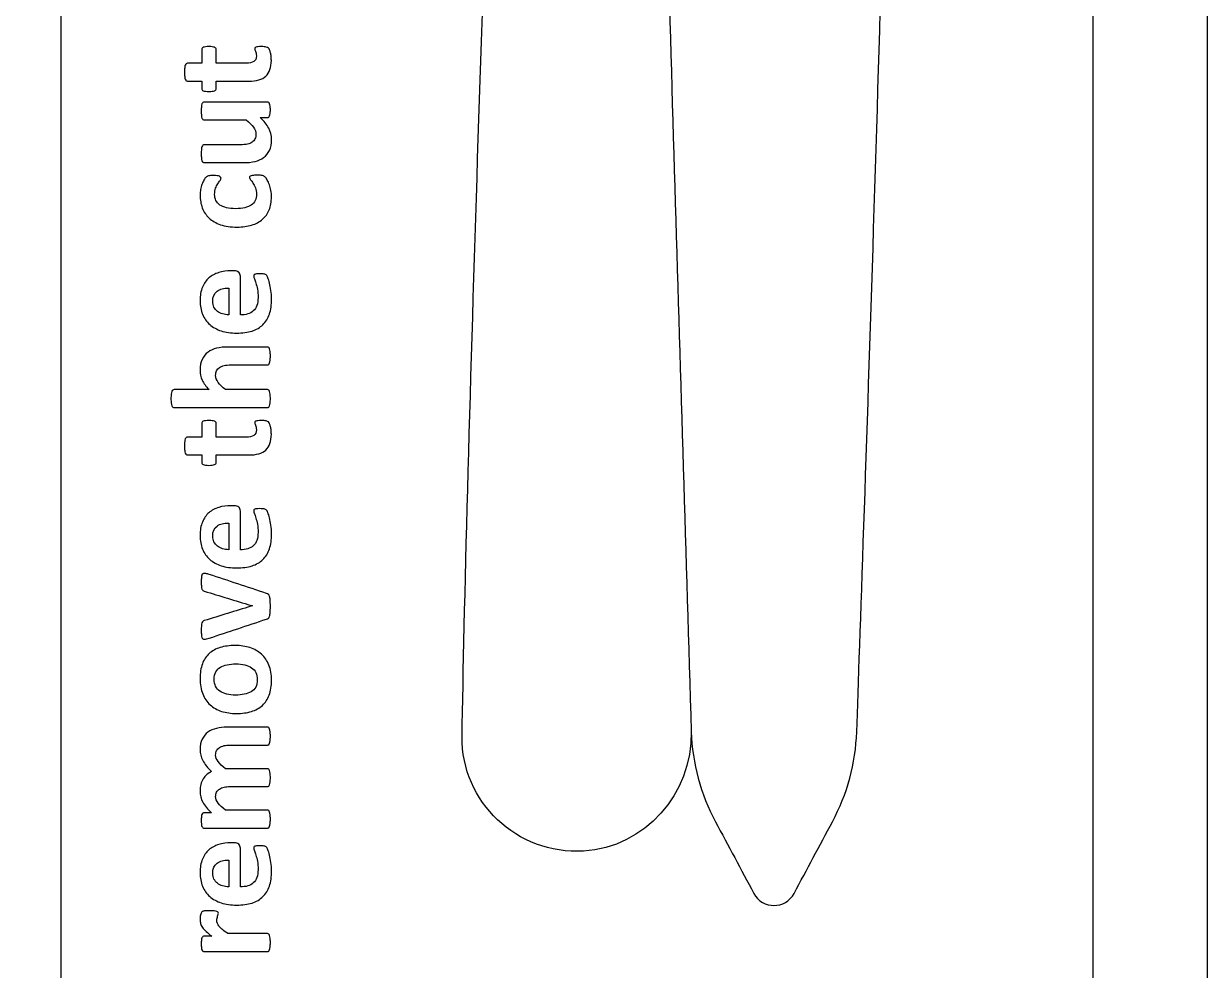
# Model space of a CAD drawing. Extents: x 0 to 465, y 0 to 285.
# Drawn here: x 413.5 to 465.2, y 40.9 to 82.1 of the extents above; entities that cross this region are included whole.
import ezdxf

# ---------------------------------------------------------------- set-up
doc = ezdxf.new("R2010")
doc.units = 0
doc.header["$MEASUREMENT"] = 0
doc.layers.add('DEFAULT', color=18, linetype='CONTINUOUS')

msp = doc.modelspace()

# ---------------------------------------------------------------- linework, layer by layer
at = {"layer": 'DEFAULT', "color": 18}
for points in [[(465.176, 0.176), (0.176, 0.176), (0.176, 285.176), (465.176, 285.176)], [(460.176, 5.176), (415.176, 5.176), (415.176, 140.176), (460.176, 140.176)]]:
    msp.add_lwpolyline(points, close=True, dxfattribs=at)
at = {"layer": 'DEFAULT', "color": 1}
for points, knots in [([(442.661, 51.265), (442.701, 48.566), (440.655, 46.218), (437.959, 46.064), (435.067, 45.898), (432.627, 48.199), (432.667, 51.058), (432.823, 62.051), (433.781, 89.574), (434.057, 97.366), (434.105, 98.739), (434.468, 100.08), (435.116, 101.292), (435.672, 102.331), (436.228, 103.37), (436.784, 104.409), (437.161, 105.113), (438.171, 105.113), (438.548, 104.409), (439.104, 103.37), (439.66, 102.331), (440.216, 101.292), (440.864, 100.08), (441.227, 98.737), (441.275, 97.364)], [0, 0, 0, 0, 1, 1, 1, 2, 2, 2, 3, 3, 3, 4, 4, 4, 14.021011, 14.021011, 14.021011, 15.021011, 15.021011, 15.021011, 25.042022, 25.042022, 25.042022, 26.042022, 26.042022, 26.042022, 26.042022]), ([(445.391, 44.22), (444.835, 45.26), (444.279, 46.299), (443.722, 47.339), (443.073, 48.549), (442.71, 49.893), (442.661, 51.265), (442.198, 66.631), (441.736, 81.997), (441.274, 97.363), (441.235, 100.065), (443.282, 102.411), (445.977, 102.566), (448.87, 102.732), (451.311, 100.432), (451.268, 97.574), (451.113, 86.578), (450.157, 59.058), (449.882, 51.265), (449.833, 49.889), (449.469, 48.549), (448.82, 47.339), (448.264, 46.299), (447.708, 45.26), (447.151, 44.22), (446.778, 43.518), (445.765, 43.518), (445.391, 44.22)], [0, 0, 0, 0, 10.025891, 10.025891, 10.025891, 11.025891, 11.025891, 11.025891, 141.754977, 141.754977, 141.754977, 142.754977, 142.754977, 142.754977, 143.754977, 143.754977, 143.754977, 144.754977, 144.754977, 144.754977, 145.754977, 145.754977, 145.754977, 155.780868, 155.780868, 155.780868, 156.780868, 156.780868, 156.780868, 156.780868])]:
    msp.add_open_spline(points, degree=3, knots=knots, dxfattribs=at)
at = {"layer": 'DEFAULT', "color": 18}
for points, knots in [([(423.904, 81.147), (423.995, 81.147), (424.065, 81.142), (424.114, 81.13), (424.162, 81.119), (424.196, 81.104), (424.215, 81.085), (424.235, 81.067), (424.253, 81.039), (424.268, 81.003), (424.284, 80.967), (424.297, 80.925), (424.308, 80.876), (424.32, 80.827), (424.329, 80.775), (424.335, 80.718), (424.341, 80.661), (424.344, 80.604), (424.344, 80.546), (424.344, 80.391), (424.324, 80.257), (424.285, 80.143), (424.246, 80.029), (424.186, 79.935), (424.104, 79.86), (424.023, 79.786), (423.92, 79.731), (423.795, 79.696), (423.672, 79.661), (423.525, 79.644), (423.355, 79.644), (422.883, 79.644), (422.411, 79.644), (421.938, 79.644), (421.938, 79.533), (421.938, 79.422), (421.938, 79.312), (421.938, 79.273), (421.914, 79.243), (421.865, 79.222), (421.817, 79.201), (421.736, 79.191), (421.622, 79.191), (421.562, 79.191), (421.511, 79.193), (421.47, 79.199), (421.429, 79.204), (421.396, 79.212), (421.372, 79.222), (421.349, 79.232), (421.332, 79.245), (421.321, 79.261), (421.311, 79.276), (421.306, 79.294), (421.306, 79.315), (421.306, 79.425), (421.306, 79.534), (421.306, 79.644), (421.1, 79.644), (420.894, 79.644), (420.689, 79.644), (420.668, 79.644), (420.649, 79.649), (420.633, 79.661), (420.616, 79.672), (420.603, 79.693), (420.591, 79.723), (420.58, 79.753), (420.572, 79.793), (420.566, 79.844), (420.561, 79.894), (420.559, 79.957), (420.559, 80.031), (420.559, 80.108), (420.561, 80.171), (420.566, 80.222), (420.572, 80.273), (420.58, 80.312), (420.591, 80.341), (420.603, 80.37), (420.616, 80.391), (420.633, 80.403), (420.649, 80.416), (420.668, 80.422), (420.689, 80.422), (420.894, 80.422), (421.1, 80.422), (421.306, 80.422), (421.306, 80.622), (421.306, 80.823), (421.306, 81.023), (421.306, 81.044), (421.311, 81.062), (421.321, 81.078), (421.332, 81.093), (421.349, 81.106), (421.372, 81.116), (421.396, 81.127), (421.429, 81.134), (421.47, 81.14), (421.511, 81.145), (421.562, 81.147), (421.622, 81.147), (421.736, 81.147), (421.817, 81.137), (421.865, 81.116), (421.914, 81.096), (421.938, 81.066), (421.938, 81.026), (421.938, 80.825), (421.938, 80.623), (421.938, 80.422), (422.371, 80.422), (422.804, 80.422), (423.237, 80.422), (423.388, 80.422), (423.501, 80.446), (423.577, 80.493), (423.652, 80.541), (423.69, 80.625), (423.69, 80.747), (423.69, 80.789), (423.687, 80.826), (423.679, 80.859), (423.672, 80.892), (423.663, 80.922), (423.655, 80.947), (423.645, 80.973), (423.637, 80.995), (423.63, 81.013), (423.622, 81.03), (423.619, 81.046), (423.619, 81.061), (423.619, 81.073), (423.622, 81.085), (423.63, 81.096), (423.637, 81.108), (423.651, 81.116), (423.673, 81.123), (423.694, 81.129), (423.724, 81.134), (423.761, 81.14), (423.799, 81.145), (423.846, 81.147), (423.904, 81.147)], [1, 1, 1, 1, 2, 2, 2, 3, 3, 3, 4, 4, 4, 5, 5, 5, 6, 6, 6, 7, 7, 7, 8, 8, 8, 9, 9, 9, 10, 10, 10, 11, 11, 11, 15.016, 15.016, 15.016, 15.956, 15.956, 15.956, 16.956, 16.956, 16.956, 17.956, 17.956, 17.956, 18.956, 18.956, 18.956, 19.956, 19.956, 19.956, 20.956, 20.956, 20.956, 21.956, 21.956, 21.956, 22.887, 22.887, 22.887, 24.636, 24.636, 24.636, 25.636, 25.636, 25.636, 26.636, 26.636, 26.636, 27.636, 27.636, 27.636, 28.636, 28.636, 28.636, 29.636, 29.636, 29.636, 30.636, 30.636, 30.636, 31.636, 31.636, 31.636, 32.636, 32.636, 32.636, 34.385, 34.385, 34.385, 36.09, 36.09, 36.09, 37.09, 37.09, 37.09, 38.09, 38.09, 38.09, 39.09, 39.09, 39.09, 40.09, 40.09, 40.09, 41.09, 41.09, 41.09, 42.09, 42.09, 42.09, 43.804, 43.804, 43.804, 47.486, 47.486, 47.486, 48.486, 48.486, 48.486, 49.486, 49.486, 49.486, 50.486, 50.486, 50.486, 51.486, 51.486, 51.486, 52.486, 52.486, 52.486, 53.486, 53.486, 53.486, 54.486, 54.486, 54.486, 55.486, 55.486, 55.486, 56.486, 56.486, 56.486, 57.486, 57.486, 57.486, 57.486]), ([(424.177, 78.726), (424.198, 78.726), (424.215, 78.721), (424.231, 78.71), (424.246, 78.7), (424.259, 78.682), (424.27, 78.656), (424.28, 78.63), (424.288, 78.596), (424.293, 78.554), (424.298, 78.511), (424.301, 78.458), (424.301, 78.394), (424.301, 78.326), (424.298, 78.271), (424.293, 78.228), (424.288, 78.186), (424.28, 78.152), (424.27, 78.128), (424.259, 78.102), (424.246, 78.085), (424.231, 78.075), (424.215, 78.064), (424.198, 78.059), (424.177, 78.059), (424.07, 78.059), (423.964, 78.059), (423.858, 78.059), (424.023, 77.906), (424.147, 77.751), (424.229, 77.593), (424.312, 77.434), (424.354, 77.271), (424.354, 77.101), (424.354, 76.911), (424.323, 76.751), (424.26, 76.622), (424.199, 76.493), (424.114, 76.388), (424.006, 76.309), (423.899, 76.229), (423.774, 76.172), (423.632, 76.138), (423.491, 76.104), (423.315, 76.087), (423.104, 76.087), (422.54, 76.087), (421.975, 76.087), (421.411, 76.087), (421.391, 76.087), (421.373, 76.093), (421.357, 76.104), (421.342, 76.116), (421.328, 76.136), (421.318, 76.166), (421.308, 76.196), (421.3, 76.237), (421.295, 76.287), (421.29, 76.338), (421.287, 76.4), (421.287, 76.475), (421.287, 76.551), (421.29, 76.614), (421.295, 76.664), (421.3, 76.714), (421.308, 76.753), (421.318, 76.783), (421.328, 76.813), (421.342, 76.835), (421.357, 76.847), (421.373, 76.859), (421.391, 76.866), (421.411, 76.866), (421.932, 76.866), (422.453, 76.866), (422.974, 76.866), (423.118, 76.866), (423.229, 76.875), (423.305, 76.894), (423.382, 76.912), (423.448, 76.94), (423.502, 76.979), (423.557, 77.017), (423.6, 77.066), (423.63, 77.125), (423.66, 77.184), (423.674, 77.252), (423.674, 77.331), (423.674, 77.43), (423.638, 77.53), (423.566, 77.63), (423.493, 77.73), (423.388, 77.837), (423.25, 77.951), (422.637, 77.951), (422.024, 77.951), (421.411, 77.951), (421.391, 77.951), (421.373, 77.956), (421.357, 77.968), (421.342, 77.979), (421.328, 78), (421.318, 78.03), (421.308, 78.06), (421.3, 78.1), (421.295, 78.149), (421.29, 78.199), (421.287, 78.262), (421.287, 78.338), (421.287, 78.415), (421.29, 78.478), (421.295, 78.528), (421.3, 78.577), (421.308, 78.616), (421.318, 78.645), (421.328, 78.674), (421.342, 78.695), (421.357, 78.707), (421.373, 78.72), (421.391, 78.726), (421.411, 78.726), (422.333, 78.726), (423.255, 78.726), (424.177, 78.726)], [7.84, 7.84, 7.84, 7.84, 8.84, 8.84, 8.84, 9.84, 9.84, 9.84, 10.84, 10.84, 10.84, 11.84, 11.84, 11.84, 12.84, 12.84, 12.84, 13.84, 13.84, 13.84, 14.84, 14.84, 14.84, 15.84, 15.84, 15.84, 16.745, 16.745, 16.745, 17.745, 17.745, 17.745, 18.745, 18.745, 18.745, 19.745, 19.745, 19.745, 20.745, 20.745, 20.745, 21.745, 21.745, 21.745, 22.745, 22.745, 22.745, 27.544, 27.544, 27.544, 28.544, 28.544, 28.544, 29.544, 29.544, 29.544, 30.544, 30.544, 30.544, 31.544, 31.544, 31.544, 32.544, 32.544, 32.544, 33.544, 33.544, 33.544, 34.544, 34.544, 34.544, 35.544, 35.544, 35.544, 39.974, 39.974, 39.974, 40.974, 40.974, 40.974, 41.974, 41.974, 41.974, 42.974, 42.974, 42.974, 43.974, 43.974, 43.974, 44.974, 44.974, 44.974, 45.974, 45.974, 45.974, 51.186, 51.186, 51.186, 52.186, 52.186, 52.186, 53.186, 53.186, 53.186, 54.186, 54.186, 54.186, 55.186, 55.186, 55.186, 56.186, 56.186, 56.186, 57.186, 57.186, 57.186, 58.186, 58.186, 58.186, 59.186, 59.186, 59.186, 67.026, 67.026, 67.026, 67.026]), ([(423.737, 75.538), (423.79, 75.538), (423.835, 75.537), (423.872, 75.534), (423.908, 75.531), (423.938, 75.526), (423.963, 75.522), (423.988, 75.516), (424.008, 75.51), (424.023, 75.503), (424.039, 75.495), (424.059, 75.48), (424.082, 75.455), (424.106, 75.43), (424.135, 75.387), (424.169, 75.328), (424.203, 75.268), (424.234, 75.199), (424.26, 75.123), (424.288, 75.046), (424.309, 74.963), (424.326, 74.873), (424.342, 74.784), (424.35, 74.691), (424.35, 74.596), (424.35, 74.383), (424.317, 74.194), (424.251, 74.03), (424.185, 73.866), (424.088, 73.728), (423.958, 73.616), (423.829, 73.504), (423.671, 73.42), (423.485, 73.363), (423.299, 73.306), (423.086, 73.278), (422.847, 73.278), (422.57, 73.278), (422.33, 73.313), (422.129, 73.382), (421.927, 73.451), (421.76, 73.548), (421.628, 73.672), (421.496, 73.796), (421.398, 73.943), (421.333, 74.112), (421.27, 74.282), (421.237, 74.468), (421.237, 74.67), (421.237, 74.753), (421.245, 74.834), (421.259, 74.914), (421.274, 74.993), (421.293, 75.068), (421.318, 75.137), (421.343, 75.206), (421.371, 75.268), (421.402, 75.323), (421.433, 75.378), (421.46, 75.416), (421.482, 75.439), (421.505, 75.462), (421.524, 75.478), (421.54, 75.487), (421.555, 75.496), (421.575, 75.504), (421.6, 75.509), (421.625, 75.514), (421.656, 75.518), (421.691, 75.522), (421.728, 75.524), (421.772, 75.526), (421.823, 75.526), (421.943, 75.526), (422.028, 75.516), (422.076, 75.495), (422.125, 75.474), (422.149, 75.447), (422.149, 75.414), (422.149, 75.379), (422.135, 75.342), (422.106, 75.303), (422.077, 75.264), (422.045, 75.217), (422.009, 75.163), (421.974, 75.109), (421.942, 75.045), (421.913, 74.971), (421.884, 74.897), (421.87, 74.808), (421.87, 74.705), (421.87, 74.502), (421.948, 74.347), (422.104, 74.239), (422.26, 74.132), (422.489, 74.078), (422.791, 74.078), (422.94, 74.078), (423.071, 74.091), (423.185, 74.119), (423.298, 74.145), (423.393, 74.185), (423.47, 74.238), (423.546, 74.29), (423.604, 74.357), (423.642, 74.436), (423.68, 74.516), (423.699, 74.608), (423.699, 74.714), (423.699, 74.821), (423.684, 74.914), (423.651, 74.991), (423.619, 75.069), (423.583, 75.136), (423.544, 75.194), (423.505, 75.252), (423.469, 75.301), (423.437, 75.34), (423.406, 75.379), (423.389, 75.413), (423.389, 75.439), (423.389, 75.458), (423.394, 75.473), (423.405, 75.486), (423.415, 75.498), (423.434, 75.508), (423.462, 75.515), (423.49, 75.522), (423.526, 75.528), (423.569, 75.532), (423.612, 75.536), (423.668, 75.538), (423.737, 75.538)], [1, 1, 1, 1, 2, 2, 2, 3, 3, 3, 4, 4, 4, 5, 5, 5, 6, 6, 6, 7, 7, 7, 8, 8, 8, 9, 9, 9, 10, 10, 10, 11, 11, 11, 12, 12, 12, 13, 13, 13, 14, 14, 14, 15, 15, 15, 16, 16, 16, 17, 17, 17, 18, 18, 18, 19, 19, 19, 20, 20, 20, 21, 21, 21, 22, 22, 22, 23, 23, 23, 24, 24, 24, 25, 25, 25, 26, 26, 26, 27, 27, 27, 28, 28, 28, 29, 29, 29, 30, 30, 30, 31, 31, 31, 32, 32, 32, 33, 33, 33, 34, 34, 34, 35, 35, 35, 36, 36, 36, 37, 37, 37, 38, 38, 38, 39, 39, 39, 40, 40, 40, 41, 41, 41, 42, 42, 42, 43, 43, 43, 44, 44, 44, 45, 45, 45, 45]), ([(422.713, 71.368), (422.808, 71.368), (422.879, 71.347), (422.924, 71.304), (422.97, 71.262), (422.992, 71.204), (422.992, 71.129), (422.992, 70.568), (422.992, 70.007), (422.992, 69.446), (423.11, 69.446), (423.217, 69.46), (423.313, 69.488), (423.409, 69.516), (423.491, 69.56), (423.558, 69.621), (423.626, 69.682), (423.676, 69.76), (423.712, 69.857), (423.747, 69.953), (423.764, 70.068), (423.764, 70.202), (423.764, 70.339), (423.755, 70.459), (423.735, 70.562), (423.716, 70.665), (423.694, 70.755), (423.67, 70.83), (423.646, 70.905), (423.625, 70.968), (423.605, 71.018), (423.585, 71.067), (423.575, 71.108), (423.575, 71.139), (423.575, 71.157), (423.579, 71.173), (423.586, 71.185), (423.594, 71.198), (423.606, 71.208), (423.625, 71.216), (423.643, 71.224), (423.67, 71.23), (423.704, 71.233), (423.738, 71.236), (423.781, 71.238), (423.833, 71.238), (423.878, 71.238), (423.917, 71.237), (423.949, 71.235), (423.981, 71.233), (424.008, 71.23), (424.031, 71.225), (424.054, 71.222), (424.073, 71.215), (424.089, 71.207), (424.104, 71.199), (424.119, 71.188), (424.133, 71.174), (424.148, 71.161), (424.168, 71.124), (424.192, 71.064), (424.217, 71.004), (424.242, 70.928), (424.265, 70.835), (424.289, 70.742), (424.309, 70.635), (424.327, 70.516), (424.345, 70.396), (424.353, 70.267), (424.353, 70.131), (424.353, 69.885), (424.322, 69.67), (424.261, 69.484), (424.199, 69.3), (424.104, 69.145), (423.978, 69.021), (423.852, 68.897), (423.693, 68.805), (423.501, 68.744), (423.309, 68.683), (423.083, 68.652), (422.825, 68.652), (422.579, 68.652), (422.357, 68.684), (422.16, 68.748), (421.963, 68.812), (421.795, 68.905), (421.658, 69.027), (421.52, 69.149), (421.415, 69.298), (421.343, 69.472), (421.271, 69.647), (421.234, 69.844), (421.234, 70.063), (421.234, 70.294), (421.268, 70.492), (421.337, 70.657), (421.405, 70.821), (421.499, 70.956), (421.62, 71.061), (421.741, 71.167), (421.884, 71.244), (422.05, 71.294), (422.215, 71.343), (422.395, 71.368), (422.589, 71.368), (422.631, 71.368), (422.672, 71.368), (422.713, 71.368)], [0.352, 0.352, 0.352, 0.352, 1.352, 1.352, 1.352, 2.352, 2.352, 2.352, 7.125, 7.125, 7.125, 8.125, 8.125, 8.125, 9.125, 9.125, 9.125, 10.125, 10.125, 10.125, 11.125, 11.125, 11.125, 12.125, 12.125, 12.125, 13.125, 13.125, 13.125, 14.125, 14.125, 14.125, 15.125, 15.125, 15.125, 16.125, 16.125, 16.125, 17.125, 17.125, 17.125, 18.125, 18.125, 18.125, 19.125, 19.125, 19.125, 20.125, 20.125, 20.125, 21.125, 21.125, 21.125, 22.125, 22.125, 22.125, 23.125, 23.125, 23.125, 24.125, 24.125, 24.125, 25.125, 25.125, 25.125, 26.125, 26.125, 26.125, 27.125, 27.125, 27.125, 28.125, 28.125, 28.125, 29.125, 29.125, 29.125, 30.125, 30.125, 30.125, 31.125, 31.125, 31.125, 32.125, 32.125, 32.125, 33.125, 33.125, 33.125, 34.125, 34.125, 34.125, 35.125, 35.125, 35.125, 36.125, 36.125, 36.125, 37.125, 37.125, 37.125, 38.125, 38.125, 38.125, 39.125, 39.125, 39.125, 39.477, 39.477, 39.477, 39.477]), ([(422.49, 70.612), (422.271, 70.618), (422.099, 70.574), (421.974, 70.48), (421.849, 70.386), (421.786, 70.24), (421.786, 70.044), (421.786, 69.945), (421.805, 69.859), (421.842, 69.785), (421.879, 69.712), (421.93, 69.651), (421.993, 69.602), (422.056, 69.554), (422.13, 69.517), (422.216, 69.491), (422.302, 69.465), (422.393, 69.45), (422.49, 69.446), (422.49, 69.834), (422.49, 70.223), (422.49, 70.612)], [3.305, 3.305, 3.305, 3.305, 4.305, 4.305, 4.305, 5.305, 5.305, 5.305, 6.305, 6.305, 6.305, 7.305, 7.305, 7.305, 8.305, 8.305, 8.305, 9.305, 9.305, 9.305, 12.61, 12.61, 12.61, 12.61]), ([(424.177, 68.047), (424.198, 68.047), (424.215, 68.041), (424.231, 68.029), (424.246, 68.016), (424.259, 67.996), (424.27, 67.967), (424.28, 67.938), (424.288, 67.898), (424.293, 67.847), (424.298, 67.797), (424.301, 67.734), (424.301, 67.66), (424.301, 67.584), (424.298, 67.52), (424.293, 67.469), (424.288, 67.418), (424.28, 67.379), (424.27, 67.35), (424.259, 67.321), (424.246, 67.3), (424.231, 67.288), (424.215, 67.276), (424.198, 67.269), (424.177, 67.269), (423.651, 67.269), (423.125, 67.269), (422.598, 67.269), (422.464, 67.269), (422.359, 67.259), (422.282, 67.24), (422.206, 67.22), (422.141, 67.192), (422.086, 67.155), (422.031, 67.117), (421.989, 67.069), (421.958, 67.01), (421.929, 66.951), (421.913, 66.883), (421.913, 66.804), (421.913, 66.705), (421.95, 66.605), (422.022, 66.503), (422.094, 66.402), (422.2, 66.297), (422.338, 66.187), (422.951, 66.187), (423.564, 66.187), (424.177, 66.187), (424.198, 66.187), (424.215, 66.181), (424.231, 66.169), (424.246, 66.156), (424.259, 66.135), (424.27, 66.105), (424.28, 66.075), (424.288, 66.035), (424.293, 65.985), (424.298, 65.936), (424.301, 65.873), (424.301, 65.796), (424.301, 65.72), (424.298, 65.657), (424.293, 65.607), (424.288, 65.558), (424.28, 65.518), (424.27, 65.488), (424.259, 65.458), (424.246, 65.437), (424.231, 65.424), (424.215, 65.412), (424.198, 65.406), (424.177, 65.406), (422.818, 65.406), (421.459, 65.406), (420.099, 65.406), (420.079, 65.406), (420.06, 65.412), (420.044, 65.424), (420.027, 65.437), (420.013, 65.458), (420.002, 65.488), (419.991, 65.518), (419.982, 65.558), (419.976, 65.607), (419.969, 65.657), (419.966, 65.72), (419.966, 65.796), (419.966, 65.873), (419.969, 65.936), (419.976, 65.985), (419.982, 66.035), (419.991, 66.075), (420.002, 66.105), (420.013, 66.135), (420.027, 66.156), (420.044, 66.169), (420.06, 66.181), (420.079, 66.187), (420.099, 66.187), (420.609, 66.187), (421.118, 66.187), (421.628, 66.187), (421.496, 66.321), (421.397, 66.459), (421.332, 66.598), (421.267, 66.738), (421.234, 66.883), (421.234, 67.034), (421.234, 67.222), (421.265, 67.38), (421.327, 67.509), (421.39, 67.639), (421.474, 67.743), (421.582, 67.823), (421.689, 67.902), (421.815, 67.96), (421.958, 67.995), (422.102, 68.03), (422.276, 68.047), (422.481, 68.047), (423.046, 68.047), (423.611, 68.047), (424.177, 68.047)], [4.808, 4.808, 4.808, 4.808, 5.808, 5.808, 5.808, 6.808, 6.808, 6.808, 7.808, 7.808, 7.808, 8.808, 8.808, 8.808, 9.808, 9.808, 9.808, 10.808, 10.808, 10.808, 11.808, 11.808, 11.808, 12.808, 12.808, 12.808, 17.282, 17.282, 17.282, 18.282, 18.282, 18.282, 19.282, 19.282, 19.282, 20.282, 20.282, 20.282, 21.282, 21.282, 21.282, 22.282, 22.282, 22.282, 23.282, 23.282, 23.282, 28.494, 28.494, 28.494, 29.494, 29.494, 29.494, 30.494, 30.494, 30.494, 31.494, 31.494, 31.494, 32.494, 32.494, 32.494, 33.494, 33.494, 33.494, 34.494, 34.494, 34.494, 35.494, 35.494, 35.494, 36.494, 36.494, 36.494, 48.052, 48.052, 48.052, 49.052, 49.052, 49.052, 50.052, 50.052, 50.052, 51.052, 51.052, 51.052, 52.052, 52.052, 52.052, 53.052, 53.052, 53.052, 54.052, 54.052, 54.052, 55.052, 55.052, 55.052, 56.052, 56.052, 56.052, 60.385, 60.385, 60.385, 61.385, 61.385, 61.385, 62.385, 62.385, 62.385, 63.385, 63.385, 63.385, 64.385, 64.385, 64.385, 65.385, 65.385, 65.385, 66.385, 66.385, 66.385, 71.193, 71.193, 71.193, 71.193]), ([(423.904, 64.841), (423.995, 64.841), (424.065, 64.836), (424.114, 64.825), (424.162, 64.813), (424.196, 64.798), (424.215, 64.779), (424.235, 64.761), (424.253, 64.733), (424.268, 64.697), (424.284, 64.661), (424.297, 64.619), (424.308, 64.57), (424.32, 64.521), (424.329, 64.469), (424.335, 64.412), (424.341, 64.355), (424.344, 64.298), (424.344, 64.24), (424.344, 64.085), (424.324, 63.951), (424.285, 63.837), (424.246, 63.723), (424.186, 63.629), (424.104, 63.555), (424.023, 63.48), (423.92, 63.425), (423.795, 63.39), (423.672, 63.355), (423.525, 63.338), (423.355, 63.338), (422.883, 63.338), (422.411, 63.338), (421.938, 63.338), (421.938, 63.227), (421.938, 63.116), (421.938, 63.006), (421.938, 62.967), (421.914, 62.937), (421.865, 62.916), (421.817, 62.895), (421.736, 62.885), (421.622, 62.885), (421.562, 62.885), (421.511, 62.887), (421.47, 62.893), (421.429, 62.898), (421.396, 62.906), (421.372, 62.916), (421.349, 62.926), (421.332, 62.939), (421.321, 62.955), (421.311, 62.97), (421.306, 62.988), (421.306, 63.009), (421.306, 63.119), (421.306, 63.228), (421.306, 63.338), (421.1, 63.338), (420.894, 63.338), (420.689, 63.338), (420.668, 63.338), (420.649, 63.343), (420.633, 63.355), (420.616, 63.366), (420.603, 63.387), (420.591, 63.417), (420.58, 63.447), (420.572, 63.487), (420.566, 63.538), (420.561, 63.588), (420.559, 63.651), (420.559, 63.725), (420.559, 63.802), (420.561, 63.865), (420.566, 63.916), (420.572, 63.967), (420.58, 64.006), (420.591, 64.035), (420.603, 64.064), (420.616, 64.085), (420.633, 64.097), (420.649, 64.11), (420.668, 64.116), (420.689, 64.116), (420.894, 64.116), (421.1, 64.116), (421.306, 64.116), (421.306, 64.316), (421.306, 64.517), (421.306, 64.717), (421.306, 64.738), (421.311, 64.756), (421.321, 64.772), (421.332, 64.787), (421.349, 64.8), (421.372, 64.81), (421.396, 64.821), (421.429, 64.828), (421.47, 64.834), (421.511, 64.839), (421.562, 64.841), (421.622, 64.841), (421.736, 64.841), (421.817, 64.831), (421.865, 64.81), (421.914, 64.79), (421.938, 64.76), (421.938, 64.72), (421.938, 64.519), (421.938, 64.317), (421.938, 64.116), (422.371, 64.116), (422.804, 64.116), (423.237, 64.116), (423.388, 64.116), (423.501, 64.14), (423.577, 64.187), (423.652, 64.235), (423.69, 64.319), (423.69, 64.441), (423.69, 64.483), (423.687, 64.52), (423.679, 64.553), (423.672, 64.586), (423.663, 64.616), (423.655, 64.641), (423.645, 64.667), (423.637, 64.689), (423.63, 64.707), (423.622, 64.724), (423.619, 64.74), (423.619, 64.755), (423.619, 64.767), (423.622, 64.779), (423.63, 64.79), (423.637, 64.802), (423.651, 64.81), (423.673, 64.817), (423.694, 64.823), (423.724, 64.828), (423.761, 64.834), (423.799, 64.839), (423.846, 64.841), (423.904, 64.841)], [1, 1, 1, 1, 2, 2, 2, 3, 3, 3, 4, 4, 4, 5, 5, 5, 6, 6, 6, 7, 7, 7, 8, 8, 8, 9, 9, 9, 10, 10, 10, 11, 11, 11, 15.016, 15.016, 15.016, 15.956, 15.956, 15.956, 16.956, 16.956, 16.956, 17.956, 17.956, 17.956, 18.956, 18.956, 18.956, 19.956, 19.956, 19.956, 20.956, 20.956, 20.956, 21.956, 21.956, 21.956, 22.887, 22.887, 22.887, 24.636, 24.636, 24.636, 25.636, 25.636, 25.636, 26.636, 26.636, 26.636, 27.636, 27.636, 27.636, 28.636, 28.636, 28.636, 29.636, 29.636, 29.636, 30.636, 30.636, 30.636, 31.636, 31.636, 31.636, 32.636, 32.636, 32.636, 34.385, 34.385, 34.385, 36.09, 36.09, 36.09, 37.09, 37.09, 37.09, 38.09, 38.09, 38.09, 39.09, 39.09, 39.09, 40.09, 40.09, 40.09, 41.09, 41.09, 41.09, 42.09, 42.09, 42.09, 43.804, 43.804, 43.804, 47.486, 47.486, 47.486, 48.486, 48.486, 48.486, 49.486, 49.486, 49.486, 50.486, 50.486, 50.486, 51.486, 51.486, 51.486, 52.486, 52.486, 52.486, 53.486, 53.486, 53.486, 54.486, 54.486, 54.486, 55.486, 55.486, 55.486, 56.486, 56.486, 56.486, 57.486, 57.486, 57.486, 57.486]), ([(422.713, 61.127), (422.808, 61.127), (422.879, 61.106), (422.924, 61.063), (422.97, 61.021), (422.992, 60.963), (422.992, 60.888), (422.992, 60.327), (422.992, 59.766), (422.992, 59.204), (423.11, 59.204), (423.217, 59.219), (423.313, 59.246), (423.409, 59.274), (423.491, 59.319), (423.558, 59.38), (423.626, 59.441), (423.676, 59.519), (423.712, 59.615), (423.747, 59.711), (423.764, 59.827), (423.764, 59.961), (423.764, 60.098), (423.755, 60.217), (423.735, 60.321), (423.716, 60.424), (423.694, 60.514), (423.67, 60.589), (423.646, 60.665), (423.625, 60.727), (423.605, 60.776), (423.585, 60.826), (423.575, 60.866), (423.575, 60.897), (423.575, 60.916), (423.579, 60.932), (423.586, 60.944), (423.594, 60.956), (423.606, 60.967), (423.625, 60.975), (423.643, 60.983), (423.67, 60.989), (423.704, 60.992), (423.738, 60.995), (423.781, 60.997), (423.833, 60.997), (423.878, 60.997), (423.917, 60.996), (423.949, 60.994), (423.981, 60.992), (424.008, 60.988), (424.031, 60.984), (424.054, 60.98), (424.073, 60.974), (424.089, 60.966), (424.104, 60.957), (424.119, 60.946), (424.133, 60.933), (424.148, 60.92), (424.168, 60.883), (424.192, 60.823), (424.217, 60.763), (424.242, 60.687), (424.265, 60.594), (424.289, 60.501), (424.309, 60.394), (424.327, 60.274), (424.345, 60.155), (424.353, 60.026), (424.353, 59.89), (424.353, 59.644), (424.322, 59.428), (424.261, 59.243), (424.199, 59.058), (424.104, 58.904), (423.978, 58.78), (423.852, 58.656), (423.693, 58.563), (423.501, 58.502), (423.309, 58.441), (423.083, 58.411), (422.825, 58.411), (422.579, 58.411), (422.357, 58.443), (422.16, 58.507), (421.963, 58.571), (421.795, 58.664), (421.658, 58.786), (421.52, 58.908), (421.415, 59.056), (421.343, 59.231), (421.271, 59.406), (421.234, 59.602), (421.234, 59.821), (421.234, 60.053), (421.268, 60.251), (421.337, 60.415), (421.405, 60.58), (421.499, 60.715), (421.62, 60.82), (421.741, 60.925), (421.884, 61.003), (422.05, 61.053), (422.215, 61.102), (422.395, 61.127), (422.589, 61.127), (422.631, 61.127), (422.672, 61.127), (422.713, 61.127)], [0.352, 0.352, 0.352, 0.352, 1.352, 1.352, 1.352, 2.352, 2.352, 2.352, 7.125, 7.125, 7.125, 8.125, 8.125, 8.125, 9.125, 9.125, 9.125, 10.125, 10.125, 10.125, 11.125, 11.125, 11.125, 12.125, 12.125, 12.125, 13.125, 13.125, 13.125, 14.125, 14.125, 14.125, 15.125, 15.125, 15.125, 16.125, 16.125, 16.125, 17.125, 17.125, 17.125, 18.125, 18.125, 18.125, 19.125, 19.125, 19.125, 20.125, 20.125, 20.125, 21.125, 21.125, 21.125, 22.125, 22.125, 22.125, 23.125, 23.125, 23.125, 24.125, 24.125, 24.125, 25.125, 25.125, 25.125, 26.125, 26.125, 26.125, 27.125, 27.125, 27.125, 28.125, 28.125, 28.125, 29.125, 29.125, 29.125, 30.125, 30.125, 30.125, 31.125, 31.125, 31.125, 32.125, 32.125, 32.125, 33.125, 33.125, 33.125, 34.125, 34.125, 34.125, 35.125, 35.125, 35.125, 36.125, 36.125, 36.125, 37.125, 37.125, 37.125, 38.125, 38.125, 38.125, 39.125, 39.125, 39.125, 39.477, 39.477, 39.477, 39.477]), ([(422.49, 60.37), (422.271, 60.377), (422.099, 60.333), (421.974, 60.238), (421.849, 60.145), (421.786, 59.999), (421.786, 59.803), (421.786, 59.704), (421.805, 59.618), (421.842, 59.544), (421.879, 59.471), (421.93, 59.41), (421.993, 59.361), (422.056, 59.312), (422.13, 59.275), (422.216, 59.25), (422.302, 59.224), (422.393, 59.209), (422.49, 59.204), (422.49, 59.593), (422.49, 59.982), (422.49, 60.37)], [3.305, 3.305, 3.305, 3.305, 4.305, 4.305, 4.305, 5.305, 5.305, 5.305, 6.305, 6.305, 6.305, 7.305, 7.305, 7.305, 8.305, 8.305, 8.305, 9.305, 9.305, 9.305, 12.61, 12.61, 12.61, 12.61]), ([(421.408, 58.172), (421.418, 58.172), (421.431, 58.172), (421.445, 58.171), (421.46, 58.17), (421.476, 58.167), (421.493, 58.164), (421.511, 58.161), (421.531, 58.157), (421.554, 58.152), (421.577, 58.147), (421.602, 58.14), (421.631, 58.132), (422.465, 57.855), (423.299, 57.578), (424.134, 57.301), (424.168, 57.29), (424.197, 57.276), (424.219, 57.259), (424.24, 57.241), (424.257, 57.213), (424.27, 57.172), (424.282, 57.132), (424.291, 57.077), (424.294, 57.008), (424.299, 56.938), (424.301, 56.848), (424.301, 56.737), (424.301, 56.627), (424.298, 56.538), (424.293, 56.468), (424.288, 56.399), (424.279, 56.345), (424.267, 56.306), (424.254, 56.266), (424.238, 56.238), (424.215, 56.22), (424.194, 56.203), (424.166, 56.189), (424.134, 56.179), (423.299, 55.901), (422.465, 55.624), (421.631, 55.347), (421.59, 55.335), (421.553, 55.325), (421.519, 55.318), (421.487, 55.311), (421.463, 55.307), (421.448, 55.305), (421.434, 55.305), (421.42, 55.304), (421.408, 55.304), (421.387, 55.304), (421.369, 55.31), (421.354, 55.321), (421.338, 55.333), (421.325, 55.353), (421.315, 55.382), (421.305, 55.411), (421.298, 55.45), (421.293, 55.501), (421.289, 55.552), (421.287, 55.615), (421.287, 55.692), (421.287, 55.776), (421.29, 55.844), (421.295, 55.896), (421.3, 55.948), (421.307, 55.989), (421.317, 56.019), (421.326, 56.049), (421.34, 56.07), (421.357, 56.082), (421.374, 56.095), (421.396, 56.105), (421.42, 56.113), (422.097, 56.323), (422.774, 56.533), (423.451, 56.743), (423.477, 56.749), (423.503, 56.755), (423.529, 56.761), (423.503, 56.768), (423.477, 56.774), (423.451, 56.78), (422.774, 56.987), (422.097, 57.193), (421.42, 57.4), (421.396, 57.406), (421.374, 57.416), (421.357, 57.429), (421.34, 57.443), (421.326, 57.464), (421.317, 57.493), (421.307, 57.522), (421.3, 57.561), (421.295, 57.609), (421.29, 57.658), (421.287, 57.722), (421.287, 57.8), (421.287, 57.876), (421.289, 57.939), (421.293, 57.988), (421.298, 58.036), (421.305, 58.074), (421.315, 58.101), (421.325, 58.128), (421.338, 58.146), (421.354, 58.157), (421.369, 58.167), (421.387, 58.172), (421.408, 58.172)], [1, 1, 1, 1, 2, 2, 2, 3, 3, 3, 4, 4, 4, 5, 5, 5, 12.474047, 12.474047, 12.474047, 13.474047, 13.474047, 13.474047, 14.474047, 14.474047, 14.474047, 15.474047, 15.474047, 15.474047, 16.474047, 16.474047, 16.474047, 17.474047, 17.474047, 17.474047, 18.474047, 18.474047, 18.474047, 19.474047, 19.474047, 19.474047, 20.474047, 20.474047, 20.474047, 27.948095, 27.948095, 27.948095, 28.948095, 28.948095, 28.948095, 29.948095, 29.948095, 29.948095, 30.948095, 30.948095, 30.948095, 31.948095, 31.948095, 31.948095, 32.948095, 32.948095, 32.948095, 33.948095, 33.948095, 33.948095, 34.948095, 34.948095, 34.948095, 35.948095, 35.948095, 35.948095, 36.948095, 36.948095, 36.948095, 37.948095, 37.948095, 37.948095, 38.948095, 38.948095, 38.948095, 44.975176, 44.975176, 44.975176, 45.20147, 45.20147, 45.20147, 45.427764, 45.427764, 45.427764, 51.446908, 51.446908, 51.446908, 52.446908, 52.446908, 52.446908, 53.446908, 53.446908, 53.446908, 54.446908, 54.446908, 54.446908, 55.446908, 55.446908, 55.446908, 56.446908, 56.446908, 56.446908, 57.446908, 57.446908, 57.446908, 58.446908, 58.446908, 58.446908, 59.446908, 59.446908, 59.446908, 59.446908]), ([(422.766, 55.028), (423.002, 55.028), (423.217, 54.997), (423.411, 54.935), (423.605, 54.873), (423.773, 54.779), (423.913, 54.653), (424.054, 54.527), (424.162, 54.369), (424.239, 54.178), (424.315, 53.988), (424.354, 53.766), (424.354, 53.512), (424.354, 53.266), (424.319, 53.052), (424.251, 52.87), (424.183, 52.688), (424.084, 52.537), (423.953, 52.417), (423.823, 52.297), (423.663, 52.209), (423.473, 52.151), (423.283, 52.093), (423.066, 52.064), (422.822, 52.064), (422.586, 52.064), (422.371, 52.095), (422.175, 52.158), (421.98, 52.222), (421.813, 52.316), (421.673, 52.442), (421.534, 52.568), (421.425, 52.726), (421.349, 52.915), (421.273, 53.104), (421.234, 53.326), (421.234, 53.58), (421.234, 53.828), (421.268, 54.043), (421.335, 54.225), (421.403, 54.407), (421.501, 54.557), (421.631, 54.676), (421.761, 54.795), (421.922, 54.883), (422.112, 54.941), (422.302, 54.999), (422.52, 55.028), (422.766, 55.028)], [1, 1, 1, 1, 2, 2, 2, 3, 3, 3, 4, 4, 4, 5, 5, 5, 6, 6, 6, 7, 7, 7, 8, 8, 8, 9, 9, 9, 10, 10, 10, 11, 11, 11, 12, 12, 12, 13, 13, 13, 14, 14, 14, 15, 15, 15, 16, 16, 16, 17, 17, 17, 17]), ([(422.797, 54.225), (422.661, 54.225), (422.535, 54.214), (422.42, 54.193), (422.305, 54.171), (422.206, 54.134), (422.121, 54.082), (422.036, 54.031), (421.97, 53.962), (421.923, 53.876), (421.875, 53.79), (421.851, 53.682), (421.851, 53.552), (421.851, 53.437), (421.873, 53.335), (421.915, 53.249), (421.957, 53.161), (422.02, 53.09), (422.101, 53.034), (422.183, 52.979), (422.281, 52.937), (422.396, 52.909), (422.51, 52.881), (422.641, 52.867), (422.788, 52.867), (422.924, 52.867), (423.05, 52.878), (423.165, 52.901), (423.279, 52.924), (423.379, 52.961), (423.464, 53.011), (423.548, 53.062), (423.614, 53.131), (423.661, 53.217), (423.707, 53.304), (423.731, 53.412), (423.731, 53.54), (423.731, 53.658), (423.709, 53.76), (423.667, 53.847), (423.625, 53.934), (423.563, 54.005), (423.482, 54.061), (423.402, 54.116), (423.304, 54.158), (423.189, 54.185), (423.074, 54.212), (422.944, 54.225), (422.797, 54.225)], [1, 1, 1, 1, 2, 2, 2, 3, 3, 3, 4, 4, 4, 5, 5, 5, 6, 6, 6, 7, 7, 7, 8, 8, 8, 9, 9, 9, 10, 10, 10, 11, 11, 11, 12, 12, 12, 13, 13, 13, 14, 14, 14, 15, 15, 15, 16, 16, 16, 17, 17, 17, 17]), ([(424.177, 51.466), (424.198, 51.466), (424.215, 51.459), (424.231, 51.447), (424.246, 51.434), (424.259, 51.414), (424.27, 51.385), (424.28, 51.356), (424.288, 51.317), (424.293, 51.267), (424.298, 51.218), (424.301, 51.154), (424.301, 51.078), (424.301, 50.999), (424.298, 50.935), (424.293, 50.886), (424.288, 50.836), (424.28, 50.796), (424.27, 50.766), (424.259, 50.736), (424.246, 50.716), (424.231, 50.704), (424.215, 50.693), (424.198, 50.687), (424.177, 50.687), (423.63, 50.687), (423.083, 50.687), (422.536, 50.687), (422.444, 50.687), (422.359, 50.678), (422.282, 50.661), (422.206, 50.643), (422.141, 50.616), (422.086, 50.58), (422.031, 50.544), (421.989, 50.499), (421.958, 50.444), (421.929, 50.389), (421.913, 50.324), (421.913, 50.247), (421.913, 50.154), (421.95, 50.06), (422.022, 49.965), (422.094, 49.87), (422.2, 49.767), (422.338, 49.655), (422.951, 49.655), (423.564, 49.655), (424.177, 49.655), (424.198, 49.655), (424.215, 49.649), (424.231, 49.636), (424.246, 49.624), (424.259, 49.602), (424.27, 49.573), (424.28, 49.543), (424.288, 49.503), (424.293, 49.453), (424.298, 49.404), (424.301, 49.341), (424.301, 49.267), (424.301, 49.191), (424.298, 49.128), (424.293, 49.078), (424.288, 49.029), (424.28, 48.989), (424.27, 48.959), (424.259, 48.929), (424.246, 48.908), (424.231, 48.895), (424.215, 48.883), (424.198, 48.876), (424.177, 48.876), (423.63, 48.876), (423.083, 48.876), (422.536, 48.876), (422.444, 48.876), (422.359, 48.868), (422.282, 48.85), (422.206, 48.833), (422.141, 48.806), (422.086, 48.771), (422.031, 48.736), (421.989, 48.691), (421.958, 48.635), (421.929, 48.579), (421.913, 48.514), (421.913, 48.439), (421.913, 48.344), (421.95, 48.249), (422.022, 48.154), (422.094, 48.059), (422.2, 47.957), (422.338, 47.847), (422.951, 47.847), (423.564, 47.847), (424.177, 47.847), (424.198, 47.847), (424.215, 47.841), (424.231, 47.828), (424.246, 47.816), (424.259, 47.795), (424.27, 47.765), (424.28, 47.735), (424.288, 47.695), (424.293, 47.646), (424.298, 47.596), (424.301, 47.533), (424.301, 47.457), (424.301, 47.38), (424.298, 47.317), (424.293, 47.267), (424.288, 47.218), (424.28, 47.178), (424.27, 47.148), (424.259, 47.118), (424.246, 47.097), (424.231, 47.084), (424.215, 47.072), (424.198, 47.066), (424.177, 47.066), (423.255, 47.066), (422.333, 47.066), (421.411, 47.066), (421.391, 47.066), (421.373, 47.071), (421.357, 47.081), (421.342, 47.092), (421.328, 47.11), (421.318, 47.137), (421.308, 47.164), (421.3, 47.199), (421.295, 47.241), (421.29, 47.283), (421.287, 47.337), (421.287, 47.4), (421.287, 47.467), (421.29, 47.521), (421.295, 47.565), (421.3, 47.608), (421.308, 47.642), (421.318, 47.666), (421.328, 47.689), (421.342, 47.707), (421.357, 47.717), (421.373, 47.727), (421.391, 47.732), (421.411, 47.732), (421.517, 47.732), (421.624, 47.732), (421.73, 47.732), (421.565, 47.886), (421.441, 48.038), (421.358, 48.19), (421.276, 48.342), (421.234, 48.5), (421.234, 48.666), (421.234, 48.779), (421.246, 48.882), (421.27, 48.973), (421.294, 49.063), (421.328, 49.145), (421.373, 49.216), (421.417, 49.287), (421.47, 49.349), (421.532, 49.4), (421.594, 49.452), (421.663, 49.496), (421.74, 49.531), (421.651, 49.613), (421.574, 49.695), (421.51, 49.774), (421.446, 49.854), (421.394, 49.932), (421.354, 50.01), (421.313, 50.087), (421.284, 50.165), (421.264, 50.242), (421.244, 50.32), (421.234, 50.399), (421.234, 50.48), (421.234, 50.664), (421.265, 50.819), (421.327, 50.944), (421.39, 51.071), (421.474, 51.172), (421.58, 51.25), (421.687, 51.328), (421.811, 51.383), (421.954, 51.416), (422.096, 51.449), (422.247, 51.466), (422.406, 51.466), (422.996, 51.466), (423.587, 51.466), (424.177, 51.466)], [5.019, 5.019, 5.019, 5.019, 6.019, 6.019, 6.019, 7.019, 7.019, 7.019, 8.019, 8.019, 8.019, 9.019, 9.019, 9.019, 10.019, 10.019, 10.019, 11.019, 11.019, 11.019, 12.019, 12.019, 12.019, 13.019, 13.019, 13.019, 17.669, 17.669, 17.669, 18.669, 18.669, 18.669, 19.669, 19.669, 19.669, 20.669, 20.669, 20.669, 21.669, 21.669, 21.669, 22.669, 22.669, 22.669, 23.669, 23.669, 23.669, 28.881, 28.881, 28.881, 29.881, 29.881, 29.881, 30.881, 30.881, 30.881, 31.881, 31.881, 31.881, 32.881, 32.881, 32.881, 33.881, 33.881, 33.881, 34.881, 34.881, 34.881, 35.881, 35.881, 35.881, 36.881, 36.881, 36.881, 41.531, 41.531, 41.531, 42.531, 42.531, 42.531, 43.531, 43.531, 43.531, 44.531, 44.531, 44.531, 45.531, 45.531, 45.531, 46.531, 46.531, 46.531, 47.531, 47.531, 47.531, 52.743, 52.743, 52.743, 53.743, 53.743, 53.743, 54.743, 54.743, 54.743, 55.743, 55.743, 55.743, 56.743, 56.743, 56.743, 57.743, 57.743, 57.743, 58.743, 58.743, 58.743, 59.743, 59.743, 59.743, 60.743, 60.743, 60.743, 68.583, 68.583, 68.583, 69.583, 69.583, 69.583, 70.583, 70.583, 70.583, 71.583, 71.583, 71.583, 72.583, 72.583, 72.583, 73.583, 73.583, 73.583, 74.583, 74.583, 74.583, 75.583, 75.583, 75.583, 76.583, 76.583, 76.583, 77.488, 77.488, 77.488, 78.488, 78.488, 78.488, 79.488, 79.488, 79.488, 80.488, 80.488, 80.488, 81.488, 81.488, 81.488, 82.488, 82.488, 82.488, 83.488, 83.488, 83.488, 84.488, 84.488, 84.488, 85.488, 85.488, 85.488, 86.488, 86.488, 86.488, 87.488, 87.488, 87.488, 88.488, 88.488, 88.488, 89.488, 89.488, 89.488, 90.488, 90.488, 90.488, 91.488, 91.488, 91.488, 96.507, 96.507, 96.507, 96.507]), ([(422.713, 46.424), (422.808, 46.424), (422.879, 46.403), (422.924, 46.36), (422.97, 46.318), (422.992, 46.26), (422.992, 46.185), (422.992, 45.624), (422.992, 45.063), (422.992, 44.501), (423.11, 44.501), (423.217, 44.516), (423.313, 44.543), (423.409, 44.571), (423.491, 44.616), (423.558, 44.677), (423.626, 44.738), (423.676, 44.816), (423.712, 44.912), (423.747, 45.008), (423.764, 45.124), (423.764, 45.258), (423.764, 45.395), (423.755, 45.514), (423.735, 45.618), (423.716, 45.721), (423.694, 45.811), (423.67, 45.886), (423.646, 45.961), (423.625, 46.024), (423.605, 46.073), (423.585, 46.123), (423.575, 46.163), (423.575, 46.194), (423.575, 46.213), (423.579, 46.229), (423.586, 46.241), (423.594, 46.253), (423.606, 46.264), (423.625, 46.272), (423.643, 46.28), (423.67, 46.286), (423.704, 46.289), (423.738, 46.292), (423.781, 46.294), (423.833, 46.294), (423.878, 46.294), (423.917, 46.293), (423.949, 46.291), (423.981, 46.289), (424.008, 46.285), (424.031, 46.281), (424.054, 46.277), (424.073, 46.271), (424.089, 46.263), (424.104, 46.254), (424.119, 46.243), (424.133, 46.23), (424.148, 46.217), (424.168, 46.18), (424.192, 46.12), (424.217, 46.06), (424.242, 45.983), (424.265, 45.891), (424.289, 45.798), (424.309, 45.691), (424.327, 45.571), (424.345, 45.452), (424.353, 45.323), (424.353, 45.187), (424.353, 44.941), (424.322, 44.725), (424.261, 44.54), (424.199, 44.355), (424.104, 44.201), (423.978, 44.077), (423.852, 43.953), (423.693, 43.86), (423.501, 43.799), (423.309, 43.738), (423.083, 43.708), (422.825, 43.708), (422.579, 43.708), (422.357, 43.74), (422.16, 43.804), (421.963, 43.868), (421.795, 43.961), (421.658, 44.083), (421.52, 44.205), (421.415, 44.353), (421.343, 44.528), (421.271, 44.703), (421.234, 44.899), (421.234, 45.118), (421.234, 45.35), (421.268, 45.548), (421.337, 45.713), (421.405, 45.877), (421.499, 46.012), (421.62, 46.117), (421.741, 46.222), (421.884, 46.3), (422.05, 46.35), (422.215, 46.399), (422.395, 46.424), (422.589, 46.424), (422.631, 46.424), (422.672, 46.424), (422.713, 46.424)], [0.352, 0.352, 0.352, 0.352, 1.352, 1.352, 1.352, 2.352, 2.352, 2.352, 7.125, 7.125, 7.125, 8.125, 8.125, 8.125, 9.125, 9.125, 9.125, 10.125, 10.125, 10.125, 11.125, 11.125, 11.125, 12.125, 12.125, 12.125, 13.125, 13.125, 13.125, 14.125, 14.125, 14.125, 15.125, 15.125, 15.125, 16.125, 16.125, 16.125, 17.125, 17.125, 17.125, 18.125, 18.125, 18.125, 19.125, 19.125, 19.125, 20.125, 20.125, 20.125, 21.125, 21.125, 21.125, 22.125, 22.125, 22.125, 23.125, 23.125, 23.125, 24.125, 24.125, 24.125, 25.125, 25.125, 25.125, 26.125, 26.125, 26.125, 27.125, 27.125, 27.125, 28.125, 28.125, 28.125, 29.125, 29.125, 29.125, 30.125, 30.125, 30.125, 31.125, 31.125, 31.125, 32.125, 32.125, 32.125, 33.125, 33.125, 33.125, 34.125, 34.125, 34.125, 35.125, 35.125, 35.125, 36.125, 36.125, 36.125, 37.125, 37.125, 37.125, 38.125, 38.125, 38.125, 39.125, 39.125, 39.125, 39.477, 39.477, 39.477, 39.477]), ([(422.49, 45.667), (422.271, 45.674), (422.099, 45.63), (421.974, 45.535), (421.849, 45.442), (421.786, 45.296), (421.786, 45.1), (421.786, 45.001), (421.805, 44.915), (421.842, 44.841), (421.879, 44.768), (421.93, 44.707), (421.993, 44.658), (422.056, 44.61), (422.13, 44.572), (422.216, 44.547), (422.302, 44.521), (422.393, 44.506), (422.49, 44.501), (422.49, 44.89), (422.49, 45.279), (422.49, 45.667)], [3.305, 3.305, 3.305, 3.305, 4.305, 4.305, 4.305, 5.305, 5.305, 5.305, 6.305, 6.305, 6.305, 7.305, 7.305, 7.305, 8.305, 8.305, 8.305, 9.305, 9.305, 9.305, 12.61, 12.61, 12.61, 12.61]), ([(421.668, 43.46), (421.743, 43.46), (421.804, 43.458), (421.852, 43.453), (421.899, 43.45), (421.936, 43.443), (421.963, 43.435), (421.99, 43.427), (422.009, 43.416), (422.019, 43.402), (422.029, 43.389), (422.034, 43.372), (422.034, 43.351), (422.034, 43.335), (422.031, 43.316), (422.024, 43.295), (422.016, 43.275), (422.009, 43.252), (422, 43.226), (421.992, 43.2), (421.985, 43.172), (421.977, 43.141), (421.97, 43.109), (421.966, 43.075), (421.966, 43.038), (421.966, 42.995), (421.975, 42.951), (421.993, 42.908), (422.01, 42.865), (422.037, 42.819), (422.074, 42.773), (422.112, 42.726), (422.161, 42.678), (422.223, 42.627), (422.285, 42.577), (422.362, 42.522), (422.453, 42.465), (423.028, 42.465), (423.602, 42.465), (424.177, 42.465), (424.197, 42.465), (424.215, 42.458), (424.231, 42.446), (424.247, 42.434), (424.26, 42.412), (424.27, 42.382), (424.28, 42.352), (424.288, 42.313), (424.293, 42.263), (424.298, 42.213), (424.301, 42.15), (424.301, 42.074), (424.301, 41.998), (424.298, 41.934), (424.293, 41.885), (424.288, 41.835), (424.28, 41.795), (424.27, 41.765), (424.26, 41.735), (424.247, 41.714), (424.231, 41.702), (424.215, 41.69), (424.197, 41.683), (424.177, 41.683), (423.255, 41.683), (422.333, 41.683), (421.411, 41.683), (421.39, 41.683), (421.372, 41.688), (421.357, 41.699), (421.341, 41.709), (421.328, 41.728), (421.318, 41.754), (421.308, 41.781), (421.3, 41.816), (421.294, 41.859), (421.29, 41.901), (421.287, 41.954), (421.287, 42.018), (421.287, 42.084), (421.29, 42.139), (421.294, 42.182), (421.3, 42.226), (421.308, 42.259), (421.318, 42.283), (421.328, 42.307), (421.341, 42.324), (421.357, 42.334), (421.372, 42.345), (421.39, 42.35), (421.411, 42.35), (421.526, 42.35), (421.641, 42.35), (421.755, 42.35), (421.652, 42.422), (421.567, 42.49), (421.499, 42.555), (421.432, 42.618), (421.379, 42.679), (421.34, 42.737), (421.3, 42.795), (421.273, 42.853), (421.257, 42.911), (421.242, 42.969), (421.234, 43.027), (421.234, 43.085), (421.234, 43.112), (421.236, 43.141), (421.239, 43.172), (421.242, 43.203), (421.248, 43.234), (421.255, 43.268), (421.262, 43.301), (421.27, 43.33), (421.279, 43.354), (421.288, 43.379), (421.298, 43.397), (421.309, 43.409), (421.319, 43.42), (421.33, 43.428), (421.343, 43.433), (421.355, 43.439), (421.372, 43.443), (421.394, 43.447), (421.416, 43.452), (421.448, 43.454), (421.492, 43.457), (421.535, 43.459), (421.594, 43.46), (421.668, 43.46)], [1, 1, 1, 1, 2, 2, 2, 3, 3, 3, 4, 4, 4, 5, 5, 5, 6, 6, 6, 7, 7, 7, 8, 8, 8, 9, 9, 9, 10, 10, 10, 11, 11, 11, 12, 12, 12, 13, 13, 13, 17.886, 17.886, 17.886, 18.886, 18.886, 18.886, 19.886, 19.886, 19.886, 20.886, 20.886, 20.886, 21.886, 21.886, 21.886, 22.886, 22.886, 22.886, 23.886, 23.886, 23.886, 24.886, 24.886, 24.886, 25.886, 25.886, 25.886, 33.725, 33.725, 33.725, 34.725, 34.725, 34.725, 35.725, 35.725, 35.725, 36.725, 36.725, 36.725, 37.725, 37.725, 37.725, 38.725, 38.725, 38.725, 39.725, 39.725, 39.725, 40.725, 40.725, 40.725, 41.725, 41.725, 41.725, 42.7, 42.7, 42.7, 43.7, 43.7, 43.7, 44.7, 44.7, 44.7, 45.7, 45.7, 45.7, 46.7, 46.7, 46.7, 47.7, 47.7, 47.7, 48.7, 48.7, 48.7, 49.7, 49.7, 49.7, 50.7, 50.7, 50.7, 51.7, 51.7, 51.7, 52.7, 52.7, 52.7, 53.7, 53.7, 53.7, 54.7, 54.7, 54.7, 54.7])]:
    msp.add_open_spline(points, degree=3, knots=knots, dxfattribs=at)

doc.saveas('drawing.dxf')
